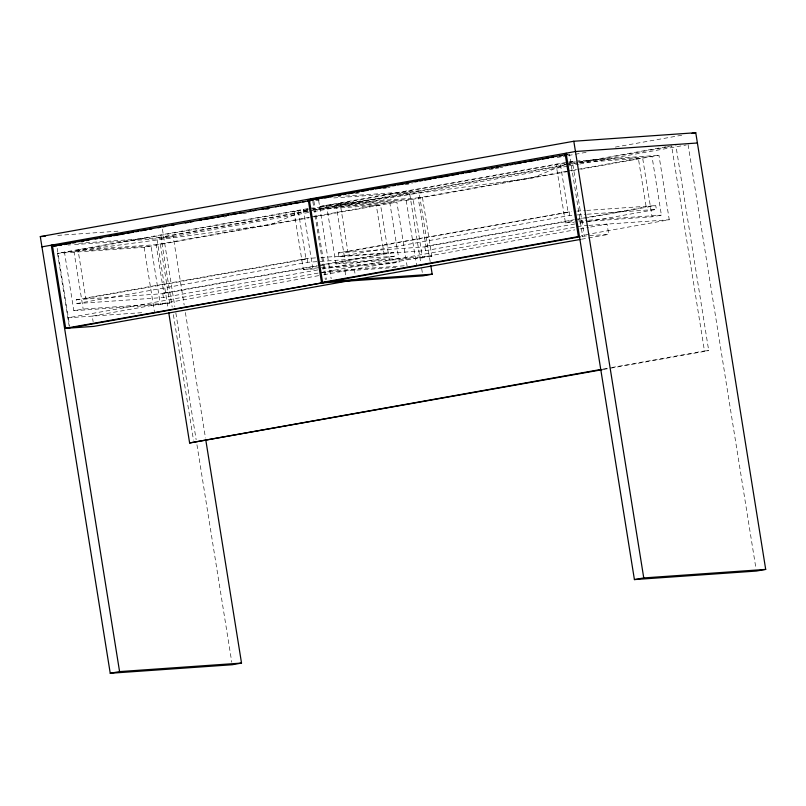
<?xml version="1.0" encoding="UTF-8"?>
<svg xmlns="http://www.w3.org/2000/svg" width="806" height="806" viewBox="0 0 806 806"><rect width="100%" height="100%" fill="white"/><g stroke="black" fill="none" stroke-linecap="round" stroke-linejoin="round"><path stroke-width="0.6" stroke-dasharray="4.03 3.02" d="M567.807 163.225L532.565 177.874L319.599 206.507L406.194 200.462L575.927 170.116M568.945 162.752L574.859 161.16M224.139 217.016L226.617 216.582M242.707 213.701L246.424 213.036M264.993 209.721L268.7 209.056M315.74 200.644L319.458 199.989M355.355 193.571L359.063 192.906M382.588 188.705L386.296 188.04M387.535 187.818L390.013 187.375M404.864 184.715L412.289 183.395M489.041 169.673L493.987 168.786M495.227 168.565L498.944 167.91M500.183 167.688L502.652 167.245M557.117 157.513L562.074 156.626M563.313 156.404L567.021 155.739M568.26 155.518L586.828 152.203M615.3 147.105L683.377 134.945M307.791 208.623L57.518 253.346L69.487 328.082M319.599 206.507L567.394 162.218M568.633 161.996L572.351 161.331L584.32 236.067L608.711 234.365L607.069 224.108L589.74 227.201M307.751 210.84L156.767 237.82L168.122 308.688M312.698 209.953L567.646 164.384M568.885 164.162L577.539 162.621M578.779 162.399L666.653 146.692M667.892 146.47L671.6 145.805L704.464 350.953L708.726 350.65L675.871 145.503M308.305 211.202L161.039 237.518L172.192 307.146M309.544 210.981L565.721 165.19M566.961 164.968L672.154 146.168M308.718 212.452L163.89 238.334L71.805 244.772M313.675 211.565L567.424 166.217M568.663 165.996L578.567 164.222M579.806 164.001L686.259 144.979M309.504 217.277L156.112 244.692L163.85 293.041L168.122 292.749M310.743 217.056L376.311 205.329L384.059 253.689L388.321 253.386M566.648 171.315L418.193 197.853L425.941 246.203L430.203 245.901M567.877 171.094L576.542 169.542M577.781 169.331L638.392 158.49L646.14 206.85L650.412 206.548M407.181 266.605L396.854 202.125L310.27 208.18L270.473 224.713L57.518 253.346L144.103 247.301L308.889 217.852M313.776 216.975L396.854 202.125M580.814 169.25L658.935 155.286L669.262 219.756L581.297 235.483M317.725 269.929L163.396 297.515L76.812 303.56L76.197 299.751L307.076 258.484L315.861 257.87M574.869 223.967L425.477 250.666L338.893 256.721L338.288 252.913L571.676 211.474M85.809 298.502L306.008 259.139L298.26 210.789L78.061 250.142L85.809 298.502L81.537 298.794M347.89 251.653L568.099 212.3L560.351 163.94L340.142 203.303L347.89 251.653L343.618 251.956M76.812 303.56L307.69 262.293L318.985 261.507M338.893 256.721L569.771 215.454L576.048 215.021M163.85 293.041L317.252 265.627M318.491 265.406L384.059 253.689M425.941 246.203L574.386 219.675M575.625 219.454L646.14 206.85M76.197 299.751L162.782 293.696L320.284 265.547M320.818 265.456L393.66 252.439L394.275 256.248L322.662 269.043M338.288 252.913L424.873 246.858L576.733 219.716M577.962 219.494L655.741 205.601L656.356 209.409L588.451 221.539M169.764 303.006L160.424 304.668L151.034 246.062L64.45 252.107L73.84 310.723L83.179 309.051L169.764 303.006L160.374 244.389L73.789 250.444L83.179 309.051M307.801 210.124L293.999 211.081L303.388 269.698L320.254 267.501M431.845 256.167L422.515 257.829L413.125 199.223L326.541 205.268L335.931 263.884L345.26 262.212L431.845 256.167L422.465 197.551L335.88 203.596L345.26 262.212M564.865 163.628L556.08 164.243L565.469 222.859L574.809 221.187M579.806 223.091L587.221 221.761M318.118 273.093L67.845 317.826L143.136 312.567M320.597 272.65L582.678 225.811L587.695 225.458M318.713 275.642L92.237 316.123L93.153 321.816M323.659 274.755L574.89 229.861M579.846 228.975L588.511 227.423M322.209 268.378L389.973 263.653L399.302 261.98L389.913 203.364L312.113 208.804M579.272 221.892L652.054 216.804L661.394 215.142L652.004 156.525L569.177 162.308M581.851 236.511L584.32 236.067M581.489 239.231L608.711 234.365M602.979 369.088L610.404 367.758M611.643 367.536L704.464 350.953M603.533 369.45L708.726 350.65M567.364 154.389L569.499 154.238L582.647 236.299M576.119 161.069L658.935 155.286M566.124 163.537L574.9 162.933M579.927 162.58L642.664 158.198L652.054 216.804M338.117 196.624L340.595 196.442M345.573 196.1L418.848 190.982L430.192 261.789M333.744 197.944L409.519 192.644L420.853 263.451M310.864 208.895L303.328 209.419L312.718 268.025M312.819 209.772L380.583 205.036L389.973 263.653M57.72 235.382L119.943 231.04M78.656 243.281L173.23 236.672L184.181 305.041M68.077 245.034L70.565 244.863M576.693 211.122L585.478 210.507M586.728 210.416L655.741 205.601M563.827 212.603L568.099 212.3M577.298 214.93L586.083 214.315M587.342 214.225L656.356 209.409M578.567 220.925L587.352 220.31M588.612 220.219L661.394 215.142M565.469 222.859L574.255 222.244M588.773 225.388L669.262 219.756M320.879 257.527L393.66 252.439M301.736 259.441L306.008 259.139M320.234 261.416L394.275 256.248M335.931 263.884L422.515 257.829M321.503 267.421L399.302 261.98M303.388 269.698L317.191 268.73M329.926 270.987L406.476 265.637M321.816 272.569L395.887 267.39M73.84 310.723L160.424 304.668M688.062 144.657L755.968 568.583M569.157 211.646L569.771 215.454M424.873 246.858L425.477 250.666M421.649 268.428L422.445 273.395M406.194 200.462L416.521 264.932M354.318 269.275L355.234 274.977M344.988 270.947L345.714 275.501M318.642 200.482L331.175 278.755M313.887 201.208L326.43 279.531M312.819 201.399L325.362 279.722M307.076 258.484L307.69 262.293M185.38 312.506L205.49 438.061M162.429 229.216L174.842 306.713M175.839 312.93L196.15 439.733M196.946 444.711L231.796 662.26M173.381 314.612L193.5 440.177M162.782 293.696L163.396 297.515M144.103 247.301L154.43 311.771M57.196 248.359L69.548 325.443"/><path stroke-width="1.21" d="M205.883 440.55L241.528 663.076L232.188 664.749L110.241 673.272L40.3 236.601L573.812 141.251L695.759 132.728L765.7 569.399L756.36 571.061L634.413 579.585L566.114 153.18M41.942 246.858L575.454 151.508L697.402 142.984M69.951 327.931L65.679 328.233L52.531 246.173L312.617 200.15L307.68 201.037M565.238 154.54L578.376 236.601L322.561 282.322L309.413 200.261L567.364 154.389M59.271 245.437L61.75 244.994M64.218 244.55L70.394 243.442M72.872 242.999L75.341 242.566M81.517 241.457L83.995 241.014M86.464 240.571L88.932 240.128M95.108 239.029L97.586 238.586M100.055 238.143L102.523 237.699M108.709 236.601L111.178 236.158M113.646 235.715L124.769 233.73M127.247 233.287L133.423 232.178M135.892 231.735L138.37 231.302M140.838 230.859L147.014 229.75M149.493 229.307L151.961 228.864M158.137 227.766L160.616 227.322M163.084 226.879L165.552 226.436M171.738 225.337L174.207 224.894M185.33 222.899L187.798 222.466M190.276 222.023L192.745 221.579M198.921 220.471L201.399 220.028M203.868 219.595L214.99 217.6M217.459 217.157L223.635 216.058M226.113 215.615L228.582 215.172M231.05 214.728L237.236 213.63M239.704 213.187L242.173 212.744M248.359 211.635L250.827 211.202M253.296 210.759L255.774 210.316M261.95 209.207L264.418 208.764M266.897 208.331L269.365 207.888M275.541 206.779L278.02 206.336M280.488 205.893L291.611 203.908M294.079 203.465L300.265 202.366M302.734 201.923L305.202 201.48M316.154 199.525L318.632 199.082M324.808 197.974L327.276 197.53M329.755 197.087L332.223 196.654M338.399 195.546L340.878 195.102M343.346 194.659L345.814 194.216M348.293 193.783L354.469 192.674M356.937 192.231L359.416 191.788M361.884 191.344L368.06 190.246M370.538 189.803L373.007 189.36M375.475 188.916L381.661 187.818M384.13 187.375L386.598 186.932M392.774 185.823L395.252 185.39M397.721 184.947L403.897 183.839M406.375 183.395L408.844 182.952M415.019 181.854L417.498 181.41M419.966 180.967L422.435 180.524M424.913 180.081L431.089 178.982M433.557 178.539L436.036 178.096M438.504 177.652L449.627 175.668M452.095 175.224L458.282 174.116M460.75 173.683L463.218 173.24M465.697 172.796L471.873 171.688M474.341 171.245L476.82 170.812M482.995 169.703L485.464 169.26M491.65 168.162L494.118 167.719M496.587 167.275L499.055 166.832M505.241 165.724L507.709 165.29M510.178 164.847L512.656 164.404M515.125 163.961L521.301 162.852M523.779 162.419L526.247 161.976M528.716 161.532L534.902 160.424M537.37 159.981L539.839 159.548M542.317 159.104L548.493 157.996M550.961 157.553L553.44 157.11M559.616 156.011L562.084 155.568M564.563 155.125L567.031 154.681M692.042 133.393L695.759 132.728M65.679 328.233L326.833 282.019M580.179 236.742L69.487 328.082L93.879 326.38L580.249 239.453M430.787 265.517L432.187 274.211L422.848 275.874L322.239 282.906M168.716 312.416L189.622 442.968L600.5 369.531M602.294 369.672L189.622 442.968M110.241 673.272L119.58 671.6L241.528 663.076M634.413 579.585L643.752 577.922L765.7 569.399M328.183 197.319L318.239 198.014L308.91 199.676L315.116 199.243M309.413 200.261L313.685 199.959M40.3 236.601L45.277 236.259M66.213 244.147L51.282 245.195L119.58 671.6M52.531 246.173L56.803 245.87M331.578 281.244L432.187 274.211M573.812 141.251L643.752 577.922M308.355 200.452L321.493 282.513"/></g></svg>
